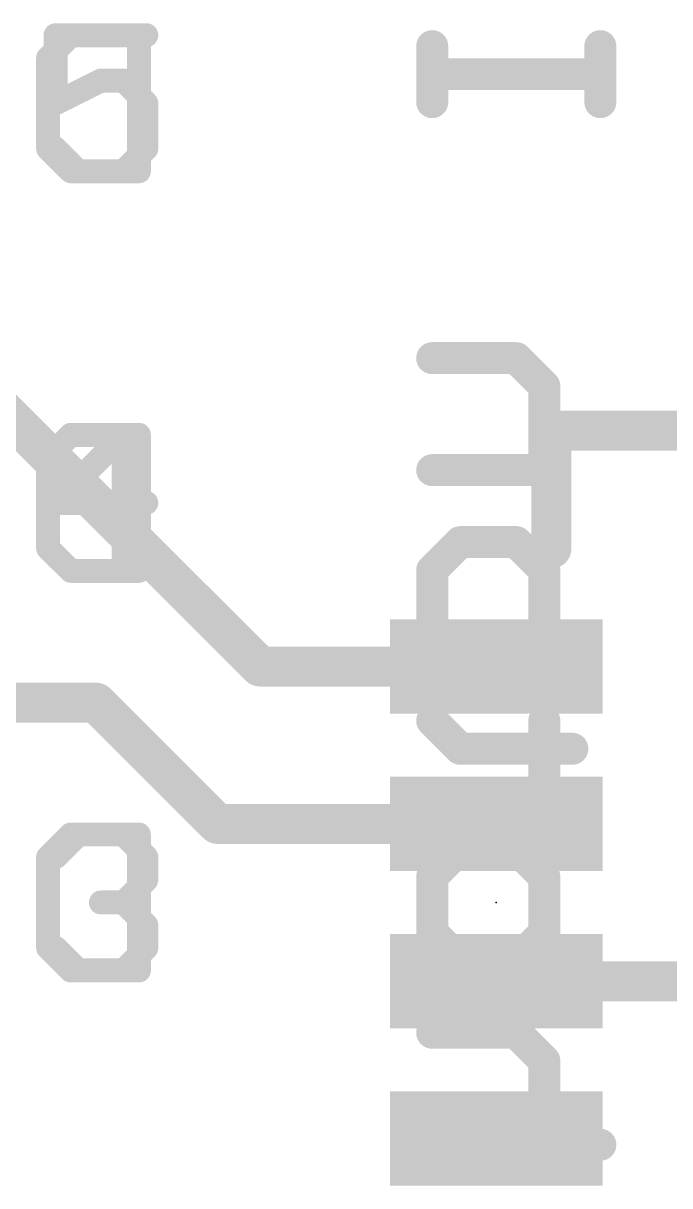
# Model space of a CAD drawing. Extents: x -32 to 75, y -23 to 37.
# Drawn here: x 35.1 to 39.2, y 9.63 to 17.02 of the extents above; entities that cross this region are included whole.
import ezdxf

# ---------------------------------------------------------------- set-up
doc = ezdxf.new("R2010")
doc.units = 0
for name, color, linetype in [('1', 12, 'CONTINUOUS'), ('21', 41, 'CONTINUOUS'), ('22', 40, 'CONTINUOUS'), ('23', 53, 'CONTINUOUS')]:
    doc.layers.add(name, color=color, linetype=linetype)

# ---------------------------------------------------------------- blocks, each defined once
blk = doc.blocks.new('RECT')
blk.add_solid([(-0.5, -0.5), (0.5, -0.5), (-0.5, 0.5), (0.5, 0.5)])

msp = doc.modelspace()

# ---------------------------------------------------------------- linework, layer by layer
at = {"layer": '1', "const_width": 0.254}
for points in [[(36.6, 12.93), (34.29, 15.24)], [(38.1, 12.93), (36.6, 12.93)], [(35.56, 12.7), (29.21, 12.7)], [(36.33, 11.93), (35.56, 12.7)], [(38.1, 11.93), (36.33, 11.93)], [(38.1, 10.93), (39.632, 10.93)]]:
    msp.add_lwpolyline(points, dxfattribs=at)
at = {"layer": '1', "const_width": 0.127}
for points in [[(36.6, 12.9935, 1), (36.6, 12.8665)], [(36.5551, 12.8851, 1), (36.6449, 12.9749)], [(38.1, 12.8665, 1), (38.1, 12.9935)], [(35.6049, 12.7449, 1), (35.5151, 12.6551)], [(35.56, 12.6365, 1), (35.56, 12.7635)], [(36.33, 11.9935, 1), (36.33, 11.8665)], [(38.1, 11.8665, 1), (38.1, 11.9935)], [(36.2851, 11.8851, 1), (36.3749, 11.9749)], [(38.1, 10.9935, 1), (38.1, 10.8665)]]:
    msp.add_lwpolyline(points, format="xyb", dxfattribs=at)
at = {"layer": '21'}
for points, const_width in [([(35.8779, 16.9425), (35.3017, 16.9425)], 0.1524), ([(35.3017, 16.9425), (35.3017, 16.5104)], 0.1524), ([(35.3017, 16.5104), (35.5898, 16.6544)], 0.1524), ([(35.5898, 16.6544), (35.7339, 16.6544)], 0.1524), ([(35.7339, 16.6544), (35.8779, 16.5104)], 0.1524), ([(35.8779, 16.5104), (35.8779, 16.2223)], 0.1524), ([(35.4458, 16.0782), (35.3017, 16.2223)], 0.1524), ([(35.8779, 16.2223), (35.7339, 16.0782)], 0.1524), ([(35.7339, 16.0782), (35.4458, 16.0782)], 0.1524), ([(38.45, 13.68), (38.45, 14.43)], 0.254), ([(38.45, 14.43), (40.1, 14.43)], 0.254), ([(35.7339, 14.4025), (35.3017, 13.9704)], 0.1524), ([(35.7339, 13.5382), (35.7339, 14.4025)], 0.1524), ([(35.3017, 13.9704), (35.8779, 13.9704)], 0.1524), ([(35.3017, 11.7185), (35.4458, 11.8625)], 0.1524), ([(35.4458, 11.8625), (35.7339, 11.8625)], 0.1524), ([(35.7339, 11.8625), (35.8779, 11.7185)], 0.1524), ([(35.8779, 11.7185), (35.8779, 11.5744)], 0.1524), ([(35.8779, 11.5744), (35.7339, 11.4304)], 0.1524), ([(35.7339, 11.4304), (35.5898, 11.4304)], 0.1524), ([(35.7339, 11.4304), (35.8779, 11.2863)], 0.1524), ([(35.8779, 11.2863), (35.8779, 11.1423)], 0.1524), ([(35.4458, 10.9982), (35.3017, 11.1423)], 0.1524), ([(35.8779, 11.1423), (35.7339, 10.9982)], 0.1524), ([(35.7339, 10.9982), (35.4458, 10.9982)], 0.1524)]:
    msp.add_lwpolyline(points, dxfattribs=dict(at, const_width=const_width))
for points, const_width in [([(35.3017, 16.9806, 1), (35.3017, 16.9044)], 0.0762), ([(35.3398, 16.9425, 1), (35.2636, 16.9425)], 0.0762), ([(35.8779, 16.9044, 1), (35.8779, 16.9806)], 0.0762), ([(35.5898, 16.6925, 1), (35.5898, 16.6163)], 0.0762), ([(35.6069, 16.6203, 1), (35.5728, 16.6885)], 0.0762), ([(35.7608, 16.6814, 1), (35.7069, 16.6275)], 0.0762), ([(35.7339, 16.6163, 1), (35.7339, 16.6925)], 0.0762), ([(35.2847, 16.5444, 1), (35.3188, 16.4763)], 0.0762), ([(35.916, 16.5104, 1), (35.8398, 16.5104)], 0.0762), ([(35.851, 16.4834, 1), (35.9049, 16.5373)], 0.0762), ([(35.2636, 16.5104, 1), (35.3398, 16.5104)], 0.0762), ([(35.3287, 16.2492, 1), (35.2748, 16.1953)], 0.0762), ([(35.8398, 16.2223, 1), (35.916, 16.2223)], 0.0762), ([(35.9049, 16.1953, 1), (35.851, 16.2492)], 0.0762), ([(35.4458, 16.1163, 1), (35.4458, 16.0401)], 0.0762), ([(35.4188, 16.0513, 1), (35.4727, 16.1051)], 0.0762), ([(35.7069, 16.1051, 1), (35.7608, 16.0513)], 0.0762), ([(35.7339, 16.0401, 1), (35.7339, 16.1163)], 0.0762), ([(38.5135, 14.43, 1), (38.3865, 14.43)], 0.127), ([(38.45, 14.4935, 1), (38.45, 14.3665)], 0.127), ([(35.772, 14.4025, 1), (35.6958, 14.4025)], 0.0762), ([(35.7608, 14.3756, 1), (35.7069, 14.4295)], 0.0762), ([(35.3017, 14.0085, 1), (35.3017, 13.9323)], 0.0762), ([(35.8779, 13.9323, 1), (35.8779, 14.0085)], 0.0762), ([(35.2748, 13.9973, 1), (35.3287, 13.9434)], 0.0762), ([(38.3865, 13.68, 1), (38.5135, 13.68)], 0.127), ([(35.6958, 13.5382, 1), (35.772, 13.5382)], 0.0762), ([(35.4458, 11.9006, 1), (35.4458, 11.8244)], 0.0762), ([(35.4727, 11.8356, 1), (35.4188, 11.8895)], 0.0762), ([(35.7608, 11.8895, 1), (35.7069, 11.8356)], 0.0762), ([(35.7339, 11.8244, 1), (35.7339, 11.9006)], 0.0762), ([(35.2748, 11.7454, 1), (35.3287, 11.6915)], 0.0762), ([(35.916, 11.7185, 1), (35.8398, 11.7185)], 0.0762), ([(35.851, 11.6915, 1), (35.9049, 11.7454)], 0.0762), ([(35.8398, 11.5744, 1), (35.916, 11.5744)], 0.0762), ([(35.9049, 11.5475, 1), (35.851, 11.6014)], 0.0762), ([(35.5898, 11.4685, 1), (35.5898, 11.3923)], 0.0762), ([(35.7608, 11.4573, 1), (35.7069, 11.4034)], 0.0762), ([(35.7069, 11.4573, 1), (35.7608, 11.4034)], 0.0762), ([(35.7339, 11.3923, 1), (35.7339, 11.4685)], 0.0762), ([(35.916, 11.2863, 1), (35.8398, 11.2863)], 0.0762), ([(35.851, 11.2594, 1), (35.9049, 11.3133)], 0.0762), ([(35.3287, 11.1692, 1), (35.2748, 11.1153)], 0.0762), ([(35.8398, 11.1423, 1), (35.916, 11.1423)], 0.0762), ([(35.9049, 11.1153, 1), (35.851, 11.1692)], 0.0762), ([(35.4458, 11.0363, 1), (35.4458, 10.9601)], 0.0762), ([(35.4188, 10.9713, 1), (35.4727, 11.0251)], 0.0762), ([(35.7069, 11.0251, 1), (35.7608, 10.9713)], 0.0762), ([(35.7339, 10.9601, 1), (35.7339, 11.0363)], 0.0762)]:
    msp.add_lwpolyline(points, format="xyb", dxfattribs=dict(at, const_width=const_width))
at = {"layer": '22'}
for points, const_width in [([(35.2546, 16.7985), (35.3987, 16.9425)], 0.1524), ([(35.3987, 16.9425), (35.8308, 16.9425)], 0.1524), ([(35.8308, 16.9425), (35.8308, 16.0782)], 0.1524), ([(37.6936, 16.5173), (37.6936, 16.8732)], 0.2032), ([(38.7613, 16.5173), (38.7613, 16.8732)], 0.2032), ([(35.2546, 16.2223), (35.2546, 16.7985)], 0.1524), ([(37.6936, 16.6952), (38.7613, 16.6952)], 0.2032), ([(35.3987, 16.0782), (35.2546, 16.2223)], 0.1524), ([(35.8308, 16.0782), (35.3987, 16.0782)], 0.1524), ([(38.2275, 14.8903), (37.6936, 14.8903)], 0.2032), ([(38.4054, 14.7123), (38.2275, 14.8903)], 0.2032), ([(38.4054, 14.1785), (38.4054, 14.7123)], 0.2032), ([(35.2546, 14.2585), (35.3987, 14.4025)], 0.1524), ([(35.3987, 14.4025), (35.8308, 14.4025)], 0.1524), ([(35.8308, 14.4025), (35.8308, 13.5382)], 0.1524), ([(35.2546, 13.6823), (35.2546, 14.2585)], 0.1524), ([(37.6936, 14.1785), (38.4054, 14.1785)], 0.2032), ([(37.6936, 13.543), (37.8715, 13.7209)], 0.2032), ([(37.8715, 13.7209), (38.2275, 13.7209)], 0.2032), ([(38.2275, 13.7209), (38.4054, 13.543)], 0.2032), ([(35.3987, 13.5382), (35.2546, 13.6823)], 0.1524), ([(35.8308, 13.5382), (35.3987, 13.5382)], 0.1524), ([(37.6936, 13.187), (37.6936, 13.543)], 0.2032), ([(38.4054, 13.543), (38.4054, 13.187)], 0.2032), ([(37.8715, 13.0091), (37.6936, 13.187)], 0.2032), ([(38.4054, 13.187), (38.2275, 13.0091)], 0.2032), ([(38.2275, 13.0091), (37.8715, 13.0091)], 0.2032), ([(37.8715, 12.4074), (37.6936, 12.5854)], 0.2032), ([(38.4054, 12.2295), (38.4054, 12.5854)], 0.2032), ([(38.5834, 12.4074), (37.8715, 12.4074)], 0.2032), ([(35.2546, 11.7185), (35.3987, 11.8625)], 0.1524), ([(35.3987, 11.8625), (35.8308, 11.8625)], 0.1524), ([(35.8308, 11.8625), (35.8308, 10.9982)], 0.1524), ([(37.6936, 11.594), (37.8715, 11.7719)], 0.2032), ([(37.8715, 11.7719), (38.2275, 11.7719)], 0.2032), ([(38.2275, 11.7719), (38.4054, 11.594)], 0.2032), ([(35.2546, 11.1423), (35.2546, 11.7185)], 0.1524), ([(37.6936, 11.2381), (37.6936, 11.594)], 0.2032), ([(38.4054, 11.594), (38.4054, 11.2381)], 0.2032), ([(37.8715, 11.0601), (37.6936, 11.2381)], 0.2032), ([(38.4054, 11.2381), (38.2275, 11.0601)], 0.2032), ([(35.3987, 10.9982), (35.2546, 11.1423)], 0.1524), ([(38.2275, 11.0601), (37.8715, 11.0601)], 0.2032), ([(35.8308, 10.9982), (35.3987, 10.9982)], 0.1524), ([(38.2275, 10.6025), (37.6936, 10.6025)], 0.2032), ([(38.4054, 10.4246), (38.2275, 10.6025)], 0.2032), ([(38.4054, 10.0687), (38.4054, 10.4246)], 0.2032), ([(38.2275, 9.8907), (38.4054, 10.0687)], 0.2032), ([(38.7613, 9.8907), (37.6936, 9.8907)], 0.2032)]:
    msp.add_lwpolyline(points, dxfattribs=dict(at, const_width=const_width))
for points, const_width in [([(35.3987, 16.9806, 1), (35.3987, 16.9044)], 0.0762), ([(35.4256, 16.9156, 1), (35.3717, 16.9695)], 0.0762), ([(35.8689, 16.9425, 1), (35.7927, 16.9425)], 0.0762), ([(35.8308, 16.9044, 1), (35.8308, 16.9806)], 0.0762), ([(37.7444, 16.8732, 1), (37.6428, 16.8732)], 0.1016), ([(38.8121, 16.8732, 1), (38.7105, 16.8732)], 0.1016), ([(35.2927, 16.7985, 1), (35.2165, 16.7985)], 0.0762), ([(35.2277, 16.8254, 1), (35.2816, 16.7715)], 0.0762), ([(37.6936, 16.746, 1), (37.6936, 16.6444)], 0.1016), ([(38.7613, 16.6444, 1), (38.7613, 16.746)], 0.1016), ([(37.6428, 16.5173, 1), (37.7444, 16.5173)], 0.1016), ([(38.7105, 16.5173, 1), (38.8121, 16.5173)], 0.1016), ([(35.2816, 16.2492, 1), (35.2277, 16.1953)], 0.0762), ([(35.2165, 16.2223, 1), (35.2927, 16.2223)], 0.0762), ([(35.3987, 16.1163, 1), (35.3987, 16.0401)], 0.0762), ([(35.3717, 16.0513, 1), (35.4256, 16.1051)], 0.0762), ([(35.7927, 16.0782, 1), (35.8689, 16.0782)], 0.0762), ([(35.8308, 16.0401, 1), (35.8308, 16.1163)], 0.0762), ([(37.6936, 14.9411, 1), (37.6936, 14.8395)], 0.1016), ([(38.2634, 14.9262, 1), (38.1915, 14.8544)], 0.1016), ([(38.2275, 14.8395, 1), (38.2275, 14.9411)], 0.1016), ([(38.4562, 14.7123, 1), (38.3546, 14.7123)], 0.1016), ([(38.3695, 14.6764, 1), (38.4413, 14.7483)], 0.1016), ([(35.3987, 14.4406, 1), (35.3987, 14.3644)], 0.0762), ([(35.4256, 14.3756, 1), (35.3717, 14.4295)], 0.0762), ([(35.8689, 14.4025, 1), (35.7927, 14.4025)], 0.0762), ([(35.8308, 14.3644, 1), (35.8308, 14.4406)], 0.0762), ([(35.2927, 14.2585, 1), (35.2165, 14.2585)], 0.0762), ([(35.2277, 14.2854, 1), (35.2816, 14.2315)], 0.0762), ([(37.6936, 14.2293, 1), (37.6936, 14.1277)], 0.1016), ([(38.4054, 14.1277, 1), (38.4054, 14.2293)], 0.1016), ([(38.3546, 14.1785, 1), (38.4562, 14.1785)], 0.1016), ([(37.8715, 13.7717, 1), (37.8715, 13.6701)], 0.1016), ([(37.9075, 13.685, 1), (37.8356, 13.7568)], 0.1016), ([(38.2634, 13.7568, 1), (38.1915, 13.685)], 0.1016), ([(38.2275, 13.6701, 1), (38.2275, 13.7717)], 0.1016), ([(35.2816, 13.7092, 1), (35.2277, 13.6553)], 0.0762), ([(35.2165, 13.6823, 1), (35.2927, 13.6823)], 0.0762), ([(35.3987, 13.5763, 1), (35.3987, 13.5001)], 0.0762), ([(35.3717, 13.5113, 1), (35.4256, 13.5651)], 0.0762), ([(35.8308, 13.5001, 1), (35.8308, 13.5763)], 0.0762), ([(37.7444, 13.543, 1), (37.6428, 13.543)], 0.1016), ([(37.6577, 13.5789, 1), (37.7295, 13.507)], 0.1016), ([(38.4562, 13.543, 1), (38.3546, 13.543)], 0.1016), ([(38.3695, 13.507, 1), (38.4413, 13.5789)], 0.1016), ([(35.7927, 13.5382, 1), (35.8689, 13.5382)], 0.0762), ([(37.7295, 13.223, 1), (37.6577, 13.1511)], 0.1016), ([(37.6428, 13.187, 1), (37.7444, 13.187)], 0.1016), ([(38.3546, 13.187, 1), (38.4562, 13.187)], 0.1016), ([(38.4413, 13.1511, 1), (38.3695, 13.223)], 0.1016), ([(37.8715, 13.0599, 1), (37.8715, 12.9583)], 0.1016), ([(37.8356, 12.9732, 1), (37.9075, 13.045)], 0.1016), ([(38.1915, 13.045, 1), (38.2634, 12.9732)], 0.1016), ([(38.2275, 12.9583, 1), (38.2275, 13.0599)], 0.1016), ([(37.7295, 12.6213, 1), (37.6577, 12.5495)], 0.1016), ([(38.4562, 12.5854, 1), (38.3546, 12.5854)], 0.1016), ([(37.8715, 12.4582, 1), (37.8715, 12.3566)], 0.1016), ([(37.8356, 12.3715, 1), (37.9075, 12.4434)], 0.1016), ([(38.5834, 12.3566, 1), (38.5834, 12.4582)], 0.1016), ([(38.3546, 12.2295, 1), (38.4562, 12.2295)], 0.1016), ([(35.3987, 11.9006, 1), (35.3987, 11.8244)], 0.0762), ([(35.4256, 11.8356, 1), (35.3717, 11.8895)], 0.0762), ([(35.8689, 11.8625, 1), (35.7927, 11.8625)], 0.0762), ([(35.8308, 11.8244, 1), (35.8308, 11.9006)], 0.0762), ([(37.8715, 11.8227, 1), (37.8715, 11.7211)], 0.1016), ([(37.9075, 11.736, 1), (37.8356, 11.8078)], 0.1016), ([(38.2634, 11.8078, 1), (38.1915, 11.736)], 0.1016), ([(38.2275, 11.7211, 1), (38.2275, 11.8227)], 0.1016), ([(35.2927, 11.7185, 1), (35.2165, 11.7185)], 0.0762), ([(35.2277, 11.7454, 1), (35.2816, 11.6915)], 0.0762), ([(37.7444, 11.594, 1), (37.6428, 11.594)], 0.1016), ([(37.6577, 11.6299, 1), (37.7295, 11.558)], 0.1016), ([(38.4562, 11.594, 1), (38.3546, 11.594)], 0.1016), ([(38.3695, 11.558, 1), (38.4413, 11.6299)], 0.1016), ([(37.7295, 11.274, 1), (37.6577, 11.2021)], 0.1016), ([(38.4413, 11.2021, 1), (38.3695, 11.274)], 0.1016), ([(37.6428, 11.2381, 1), (37.7444, 11.2381)], 0.1016), ([(38.3546, 11.2381, 1), (38.4562, 11.2381)], 0.1016), ([(35.2816, 11.1692, 1), (35.2277, 11.1153)], 0.0762), ([(35.2165, 11.1423, 1), (35.2927, 11.1423)], 0.0762), ([(37.8715, 11.1109, 1), (37.8715, 11.0093)], 0.1016), ([(38.2275, 11.0093, 1), (38.2275, 11.1109)], 0.1016), ([(37.8356, 11.0242, 1), (37.9075, 11.096)], 0.1016), ([(38.1915, 11.096, 1), (38.2634, 11.0242)], 0.1016), ([(35.3987, 11.0363, 1), (35.3987, 10.9601)], 0.0762), ([(35.3717, 10.9713, 1), (35.4256, 11.0251)], 0.0762), ([(35.7927, 10.9982, 1), (35.8689, 10.9982)], 0.0762), ([(35.8308, 10.9601, 1), (35.8308, 11.0363)], 0.0762), ([(37.6936, 10.6533, 1), (37.6936, 10.5517)], 0.1016), ([(38.2634, 10.6384, 1), (38.1915, 10.5666)], 0.1016), ([(38.2275, 10.5517, 1), (38.2275, 10.6533)], 0.1016), ([(38.4562, 10.4246, 1), (38.3546, 10.4246)], 0.1016), ([(38.3695, 10.3886, 1), (38.4413, 10.4605)], 0.1016), ([(38.4413, 10.0327, 1), (38.3695, 10.1046)], 0.1016), ([(38.3546, 10.0687, 1), (38.4562, 10.0687)], 0.1016), ([(37.6936, 9.9415, 1), (37.6936, 9.8399)], 0.1016), ([(38.1915, 9.9266, 1), (38.2634, 9.8548)], 0.1016), ([(38.7613, 9.8399, 1), (38.7613, 9.9415)], 0.1016)]:
    msp.add_lwpolyline(points, format="xyb", dxfattribs=dict(at, const_width=const_width))
at = {"layer": '23'}
msp.add_point((38.1, 11.43), dxfattribs=at)

# ---------------------------------------------------------------- block references
at = {"layer": '1', "xscale": 0.6, "yscale": 1.35, "rotation": 90}
for p in [(38.1, 12.93), (38.1, 11.93), (38.1, 10.93), (38.1, 9.93)]:
    msp.add_blockref('RECT', p, dxfattribs=at)

doc.saveas('drawing.dxf')
